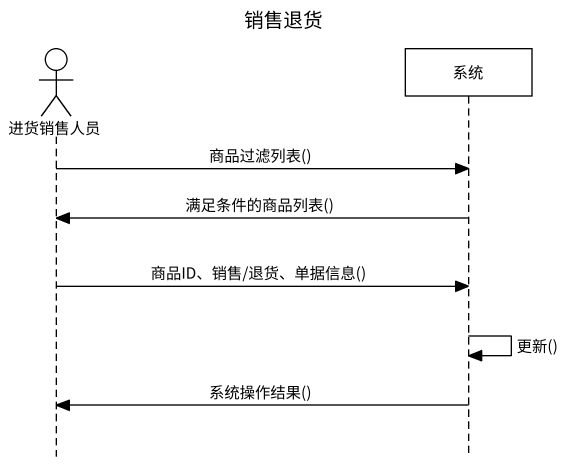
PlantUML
@startuml
title 销售退货
hide footbox
actor 进货销售人员
participant 系统

进货销售人员 -> 系统 : 商品过滤列表()
系统 -> 进货销售人员 : 满足条件的商品列表()
进货销售人员 -> 系统 : 商品ID、销售/退货、单据信息()
系统 -> 系统 : 更新()
系统 -> 进货销售人员 : 系统操作结果()
@enduml
